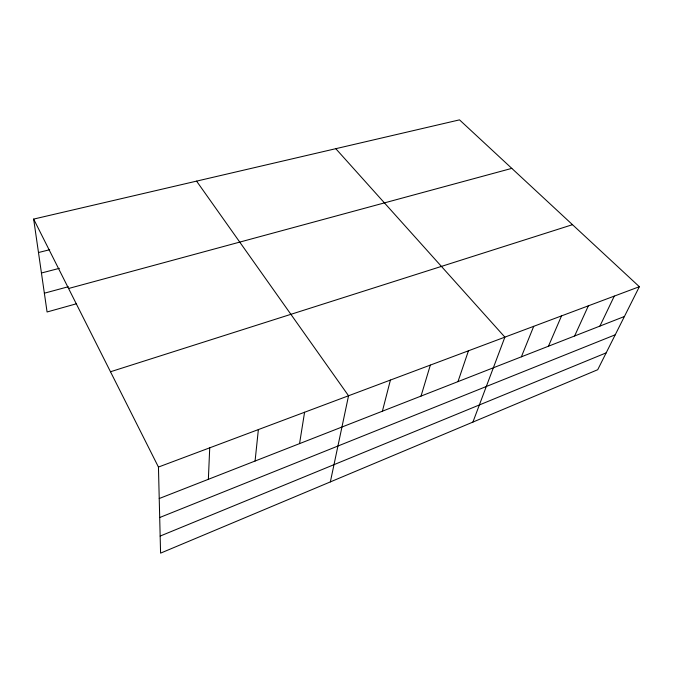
<?xml version="1.0" encoding="UTF-8"?>
<svg xmlns="http://www.w3.org/2000/svg" width="673" height="673" viewBox="0 0 673 673"><rect width="100%" height="100%" fill="white"/><g stroke="black" fill="none" stroke-linecap="round" stroke-linejoin="round"><path stroke-width="1.01" d="M208.361 479.311L209.724 447.831M255.075 461.03L258.365 429.584M299.552 443.625L304.583 412.255M330.35 481.902L348.547 395.766L196.583 181.13M382.39 411.211L390.416 380.068M421.029 396.086L430.341 365.094M457.976 381.625L468.458 350.793M472.909 422.08L504.885 337.139L335.793 148.691M521.373 356.825L533.706 326.329M548.453 346.225L561.518 315.898M574.616 335.987L588.362 305.828M599.921 326.085L614.289 296.103M639.35 286.706L597.717 369.713L160.578 553.139L158.449 467.054L33.65 219.087L459.508 119.861L639.35 286.706L158.449 467.054M160.157 536.07L606.163 352.871M159.694 517.529L615.231 334.792M159.232 498.533L624.401 316.503M110.49 371.757L572.487 224.681M76.108 303.868L47.076 311.986L33.65 219.087M68.579 288.49L511.8 168.376M44.368 293.201L68.301 286.732M41.44 273.002L59.367 268.342M38.487 252.526L49.684 249.725"/></g></svg>
